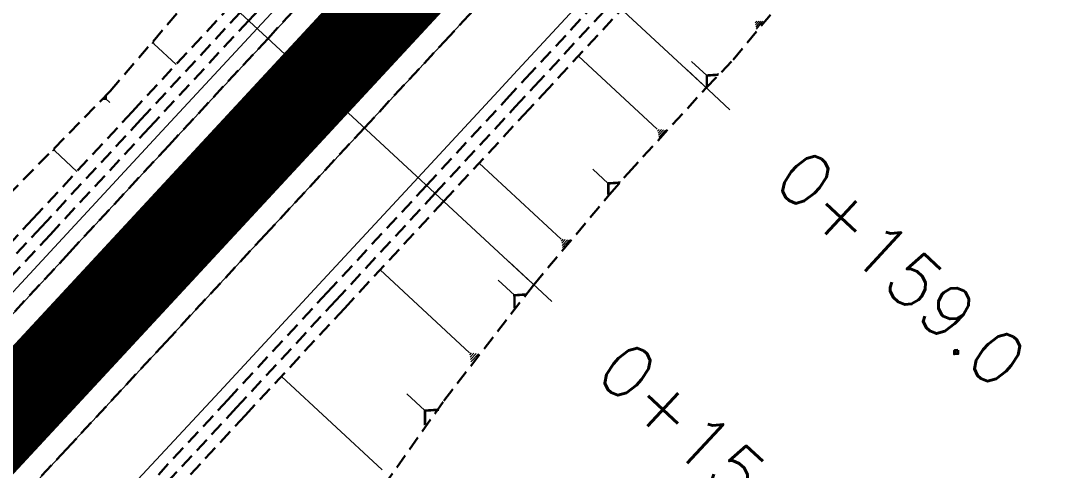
# Model space of a CAD drawing. Header units: metres. Extents: x 544752 to 548977, y 1840603 to 1844608.
# Drawn here: x 544981.81 to 545017.7, y 1843932.22 to 1843947.59 of the extents above; entities that cross this region are included whole.
import ezdxf

# ---------------------------------------------------------------- set-up
doc = ezdxf.new("R2010")
doc.units = ezdxf.units.M
doc.header["$MEASUREMENT"] = 0
for name, pattern in [('ACAD_ISO02W100', [15, 12, -3]), ('Anordnung Grundriss$0$GESTRICHELT', [0.75, 0.5, -0.25]), ('HIDDEN', [0.375, 0.25, -0.125])]:
    doc.linetypes.add(name, pattern=pattern)
doc.layers.add('C-ROAD', color=7, linetype='Continuous')
for name, color, linetype, lineweight in [('C-ROAD-CORR', 5, 'Continuous', 0), ('C-ROAD-SAMP', 150, 'HIDDEN', 0), ('C-ROAD-SAMP-TEXT', 11, 'Continuous', 0), ('C-TOPO-FEAT', 94, 'Continuous', 5), ('Đường', 5, 'ACAD_ISO02W100', 5)]:
    doc.layers.add(name, color=color, linetype=linetype, lineweight=lineweight)

# ---------------------------------------------------------------- blocks, each defined once
blk = doc.blocks.new('TB')
at = {"layer": 'Defpoints', "color": 5, "linetype": 'Anordnung Grundriss$0$GESTRICHELT', "lineweight": 5, "ltscale": 0.2}
blk.add_circle((-0.4049538253086098, -1.769394799566726e-07), 105.7280000291212, dxfattribs=at)

msp = doc.modelspace()

# ---------------------------------------------------------------- linework, layer by layer
at = {"layer": 'C-ROAD', "color": 1, "linetype": 'ACAD_ISO02W100', "lineweight": 60, "ltscale": 0.1, "const_width": 3, "flags": 128}
msp.add_lwpolyline([(544959.3296383674, 1843910.325131184), (544997.9983874364, 1843952.028708305)], dxfattribs=at)
at = {"layer": 'C-ROAD-CORR', "color": 160, "linetype": 'Continuous'}
for p, q in [((545006.9273358714, 1843947.517697918, 772.4632788402989), (545006.9817179523, 1843947.584113872, 772.4632788402989)), ((545006.9444221337, 1843947.44823522, 772.5205978724027), (545007.0531862956, 1843947.581067128, 772.5205978724027)), ((545006.9615083962, 1843947.378772522, 772.5779169045065), (545007.1246546387, 1843947.578020385, 772.5779169045065)), ((545006.9785946585, 1843947.309309825, 772.6352359366103), (545007.196122982, 1843947.574973641, 772.6352359366103)), ((544986.3420509351, 1843946.883530203, 768.2492779672622), (544986.2777313038, 1843946.814162593, 768.2492779672622)), ((544986.3455722496, 1843946.864139313, 768.2335115469855), (544986.2973325261, 1843946.812113606, 768.2335115469855)), ((544986.3490935641, 1843946.844748423, 768.2177451267088), (544986.3169337483, 1843946.810064618, 768.2177451267088)), ((544986.3526148784, 1843946.825357534, 768.2019787064321), (544986.3365349707, 1843946.808015631, 768.2019787064321)), ((544986.3561361929, 1843946.805966644, 768.1862122861554), (544987.1158349755, 1843946.101552212, 767.1501901182256)), ((545003.5800464344, 1843943.883817115, 771.8685021654728), (545000.8809480217, 1843946.386498334, 768.1876672700732)), ((545005.274329432, 1843945.719353612, 772.130343419512), (545004.7503754044, 1843946.198365526, 771.4203759138511)), ((544984.7081626126, 1843944.926924255, 767.8203189738022), (544984.8449468948, 1843944.800093958, 767.6337824784382)), ((545003.5925571484, 1843943.814924126, 771.9245179455678), (545003.6496867038, 1843943.876537364, 771.9245179455678)), ((545003.6050678624, 1843943.746031137, 771.9805337256628), (545003.7193269732, 1843943.869257612, 771.9805337256628)), ((545003.6175785763, 1843943.677138148, 772.0365495057578), (545003.7889672427, 1843943.86197786, 772.0365495057578)), ((545003.6300892903, 1843943.608245159, 772.0925652858527), (545003.8586075121, 1843943.854698109, 772.0925652858527)), ((544982.9490339123, 1843943.214057697, 767.6488345345525), (544982.8851186365, 1843943.145126178, 767.6488345345525)), ((544982.9525330894, 1843943.194788711, 767.6331672323882), (544982.9045966325, 1843943.143090072, 767.6331672323882)), ((544982.9560322665, 1843943.175519726, 767.617499930224), (544982.9240746285, 1843943.141053966, 767.617499930224)), ((544982.9595314435, 1843943.156250739, 767.6018326280597), (544982.9435526246, 1843943.139017859, 767.6018326280597)), ((544982.9630306206, 1843943.136981753, 767.5861653258954), (544983.7179534357, 1843942.436995735, 766.5566562764295)), ((545000.2865066528, 1843940.123467739, 771.4356007321504), (544997.4835430022, 1843942.722455777, 767.6131219493228)), ((545001.9050838484, 1843942.028275336, 771.6235515293787), (545001.3796170844, 1843942.515503143, 770.9069580208691)), ((545000.2994987973, 1843940.051923648, 771.4937720810436), (545000.3588267813, 1843940.115907852, 771.4937720810436)), ((545000.3124909417, 1843939.980379556, 771.5519434299368), (545000.4311469097, 1843940.108347965, 771.5519434299368)), ((545000.3254830862, 1843939.908835464, 771.61011477883), (545000.5034670382, 1843940.100788078, 771.61011477883)), ((545000.3384752307, 1843939.837291372, 771.6682861277233), (545000.5757871665, 1843940.093228191, 771.6682861277233)), ((544997.1485295934, 1843936.234390083, 771.1867420364385), (544994.093872856, 1843939.066755146, 767.0210224541838)), ((544998.6910829975, 1843938.200061976, 771.2771238628187), (544998.1307980212, 1843938.719574225, 770.5130477987752)), ((544997.1626883718, 1843936.156421664, 771.2501369016491), (544997.2273437326, 1843936.226151353, 771.2501369016491)), ((544997.1768471504, 1843936.078453247, 771.3135317668596), (544997.3061578717, 1843936.217912623, 771.3135317668596)), ((544997.1910059289, 1843936.000484828, 771.3769266320701), (544997.384972011, 1843936.209673894, 771.3769266320701)), ((544997.2051647074, 1843935.92251641, 771.4403214972806), (544997.4637861502, 1843936.201435164, 771.4403214972806)), ((544994.1701137254, 1843932.225482394, 771.1388110950487), (544990.7182225077, 1843935.426174625, 766.4313719039006)), ((544995.6292398414, 1843934.251805604, 771.125323999813), (544995.0068046674, 1843934.828945294, 770.2764919981536))]:
    msp.add_line(p, q, dxfattribs=at)
at = {"layer": 'C-ROAD-CORR', "color": 5, "linetype": 'Anordnung Grundriss$0$GESTRICHELT', "lineweight": 30, "extrusion": (-0.5218999930735154, 0.4771340640360099, 0.7070809587072371), "const_width": 0.1, "elevation": 595917.0247029052}
msp.add_lwpolyline([(-1728665.945974081, -594781.1898095248), (-1728665.649007665, -594781.5857647456), (-1728665.352041249, -594781.1898095248)], dxfattribs=at)
at = {"layer": 'C-ROAD-CORR', "color": 5, "linetype": 'Anordnung Grundriss$0$GESTRICHELT', "lineweight": 30, "extrusion": (-0.5185102953616487, 0.4807775716906115, -0.7071067813019861), "const_width": 0.1, "elevation": 603404.2513465199}
msp.add_lwpolyline([(-1722682.953580469, 604490.2174944393), (-1722683.031612094, 604490.1134522726), (-1722683.109643719, 604490.2174944397)], dxfattribs=at)
at = {"layer": 'C-ROAD-CORR', "color": 5, "linetype": 'Anordnung Grundriss$0$GESTRICHELT', "lineweight": 30, "extrusion": (-0.5185102959445, 0.4807775710589828, 0.7071067813040489), "const_width": 0.1, "elevation": 604482.4906783483}
msp.add_lwpolyline([(-1722692.899448524, -603390.8507018955), (-1722692.599684363, -603391.2503874435), (-1722692.299920202, -603390.8507018957)], dxfattribs=at)
at = {"layer": 'C-ROAD-CORR', "color": 5, "linetype": 'Anordnung Grundriss$0$GESTRICHELT', "lineweight": 30, "extrusion": (-0.5185102958409425, 0.4807775713356871, 0.7071067811918484), "const_width": 0.1, "elevation": 604482.0722569852}
msp.add_lwpolyline([(-1722687.926542083, -603390.8955278161), (-1722687.606915101, -603391.3216971251), (-1722687.28728812, -603390.8955278167)], dxfattribs=at)
at = {"layer": 'C-ROAD-CORR', "color": 5, "linetype": 'Anordnung Grundriss$0$GESTRICHELT', "lineweight": 30, "extrusion": (-0.5185102959211982, 0.4807775713276878, 0.7071067811384371), "const_width": 0.1, "elevation": 604481.6542238332}
msp.add_lwpolyline([(-1722682.985060639, -603390.6448075759), (-1722682.629978699, -603391.1182501619), (-1722682.27489676, -603390.644807576)], dxfattribs=at)
at = {"layer": 'C-ROAD-SAMP', "color": 1, "linetype": 'Continuous', "lineweight": 13}
for points in [[(544990.6655445095, 1843958.827929922), (544997.9983874364, 1843952.028708304), (545005.3312303632, 1843945.229486686)], [(544984.5765825973, 1843952.261089805), (544991.9094255242, 1843945.461868187), (544999.242268451, 1843938.662646569)]]:
    msp.add_lwpolyline(points, dxfattribs=at)
at = {"layer": 'C-ROAD-SAMP-TEXT', "color": 1, "linetype": 'Continuous', "lineweight": -3}
msp.add_line((544992.6427098169, 1843944.781946025), (544991.1761412316, 1843946.141790349), dxfattribs=at)
at = {"layer": 'C-ROAD-SAMP-TEXT', "color": 4, "linetype": 'Continuous', "lineweight": 5}
for p, q in [((545004.5979460705, 1843945.909408848), (545006.0645146559, 1843944.549564525)), ((544998.5089841583, 1843939.342568731), (544999.9755527437, 1843937.982724407))]:
    msp.add_line(p, q, dxfattribs=at)

# ---------------------------------------------------------------- block references
at = {"layer": 'Đường', "rotation": 286.2264331696364}
msp.add_blockref('TB', (544987.8663385222, 1843974.496267125), dxfattribs=at)

# ---------------------------------------------------------------- next in the draw order: texts
at = {"layer": 'C-ROAD-SAMP-TEXT', "color": 1, "linetype": 'Continuous', "lineweight": -3, "char_height": 1.8, "attachment_point": 5, "bg_fill": 3, "box_fill_scale": 1.416666666666667, "bg_fill_color": 256, "bg_fill_true_color": 13158600, "bg_fill_transparency": 0}
for s, insert, width, rotation in [('{\\Fsimplex.shx|c0;0+167.1}', (545019.2980996306, 1843949.125678055), 10.12885714285714, 330.1617879112751), ('{\\Fsimplex.shx|c0;0+150.0}', (545005.8418270852, 1843932.543347113), 10.908, 317.16243920907294)]:
    msp.add_mtext(s, dxfattribs=dict(at, insert=insert, width=width, rotation=rotation))

# ---------------------------------------------------------------- next in the draw order: texts
at = {"layer": 'C-ROAD-SAMP-TEXT', "color": 1, "linetype": 'Continuous', "lineweight": -3, "insert": (545011.9307889974, 1843939.11018723), "char_height": 1.8, "width": 10.908, "attachment_point": 5, "rotation": 317.16243920907294, "bg_fill": 3, "box_fill_scale": 1.416666666666667, "bg_fill_color": 256, "bg_fill_true_color": 13158600, "bg_fill_transparency": 0}
msp.add_mtext('{\\Fsimplex.shx|c0;0+159.0}', dxfattribs=at)

# ---------------------------------------------------------------- next in the draw order: linework, layer by layer
at = {"layer": 'C-ROAD-CORR', "color": 5, "linetype": 'Anordnung Grundriss$0$GESTRICHELT', "lineweight": 30}
for points in [[(544973.261481821, 1843928.659585734, 764.532394561753), (544976.6610926299, 1843932.326007197, 765.1262304681549), (544980.0607034388, 1843935.992428661, 765.7200663745567), (544983.4603142478, 1843939.658850124, 766.3139022809587), (544986.8599250568, 1843943.325271588, 766.9077381873606), (544990.2595358657, 1843946.991693051, 767.5015740937624), (544992.9994006632, 1843949.946589851, 767.9801671406861), (544993.6591466747, 1843950.658114514, 768.0938519380874), (544996.3484977778, 1843953.558533169, 768.5250293298163), (544997.0037315527, 1843954.286131712, 768.63026035214), (544999.8339903958, 1843958.017111276, 769.0839279865685), (545000.8651310581, 1843959.698670517, 769.2501466020893), (545002.1191821641, 1843962.104711086, 769.4548548413727), (545003.8150967833, 1843966.469851087, 769.7430409165528), (545003.884852507, 1843966.697423635, 769.7554690173424), (545005.2596990295, 1843971.239997031, 769.9484862121086), (545006.4270193836, 1843975.096891818, 770.053848545862), (545006.7081044023, 1843976.025613175, 770.0727487901172), (545008.1565097751, 1843980.811229318, 770.170140018774), (545009.604915148, 1843985.596845462, 770.2675312474307), (545011.0533205208, 1843990.382461606, 770.3649224760875), (545012.5017258937, 1843995.16807775, 770.4623137047442), (545013.9501312665, 1843999.953693894, 770.559704933401), (545015.3985366394, 1844004.739310038, 770.6570961620578)], [(544979.960871947, 1843929.266357469, 765.1262304681549), (544983.3604827559, 1843932.932778932, 765.7200663745567), (544986.7600935649, 1843936.599200396, 766.3139022809587), (544990.1597043739, 1843940.265621859, 766.9077381873606), (544993.5593151829, 1843943.932043323, 767.5015740937624), (544996.2991799803, 1843946.886940123, 767.9801671406861), (544996.9589259918, 1843947.598464786, 768.0938519380874), (544999.6482770949, 1843950.49888344, 768.5250293298163), (545000.3910864636, 1843951.323729527, 768.63026035214), (545003.5996249497, 1843955.553375006, 769.0839279865685), (545004.7685832264, 1843957.459683877, 769.2501466020893), (545006.190245152, 1843960.187304987, 769.4548548413727), (545008.1128280772, 1843965.13586993, 769.7430409165528), (545008.1919070365, 1843965.3938588, 769.7554690173424), (545009.5667535589, 1843969.936432196, 769.9484862121086), (545010.7340739131, 1843973.793326982, 770.053848545862), (545011.0151589317, 1843974.722048339, 770.0727487901172), (545012.4635643045, 1843979.507664483, 770.170140018774), (545013.9119696774, 1843984.293280627, 770.2675312474307), (545015.3603750502, 1843989.078896771, 770.3649224760875), (545016.8087804231, 1843993.864512915, 770.4623137047442), (545018.2571857959, 1843998.650129058, 770.559704933401), (545019.7055911688, 1844003.435745202, 770.6570961620578)]]:
    msp.add_polyline3d(points, dxfattribs=at)
at = {"layer": 'C-ROAD-CORR', "color": 160, "linetype": 'Anordnung Grundriss$0$GESTRICHELT', "lineweight": 30}
for points in [[(544973.261481821, 1843928.659585734, 764.382394561753), (544976.6610926299, 1843932.326007197, 764.9762304681549), (544980.0607034388, 1843935.992428661, 765.5700663745567), (544983.4603142478, 1843939.658850124, 766.1639022809587), (544986.8599250568, 1843943.325271588, 766.7577381873606), (544990.2595358657, 1843946.991693051, 767.3515740937625), (544992.9994006632, 1843949.946589851, 767.8301671406862), (544993.6591466747, 1843950.658114514, 767.9438519380874), (544996.3484977778, 1843953.558533169, 768.3750293298164), (544997.0037315527, 1843954.286131712, 768.48026035214), (544999.8339903958, 1843958.017111276, 768.9339279865685), (545000.8651310581, 1843959.698670517, 769.1001466020894), (545002.1191821641, 1843962.104711086, 769.3048548413727), (545003.8150967833, 1843966.469851087, 769.5930409165528), (545003.884852507, 1843966.697423635, 769.6054690173424), (545005.2596990295, 1843971.239997031, 769.7984862121086), (545006.4270193836, 1843975.096891818, 769.903848545862), (545006.7081044023, 1843976.025613175, 769.9227487901172), (545008.1565097751, 1843980.811229318, 770.020140018774), (545009.604915148, 1843985.596845462, 770.1175312474307), (545011.0533205208, 1843990.382461606, 770.2149224760875), (545012.5017258937, 1843995.16807775, 770.3123137047443), (545013.9501312665, 1843999.953693894, 770.409704933401), (545015.3985366394, 1844004.739310038, 770.5070961620578)], [(544979.960871947, 1843929.266357469, 764.9762304681549), (544983.3604827559, 1843932.932778932, 765.5700663745567), (544986.7600935649, 1843936.599200396, 766.1639022809587), (544990.1597043739, 1843940.265621859, 766.7577381873606), (544993.5593151829, 1843943.932043323, 767.3515740937625), (544996.2991799803, 1843946.886940123, 767.8301671406862), (544996.9589259918, 1843947.598464786, 767.9438519380874), (544999.6482770949, 1843950.49888344, 768.3750293298164), (545000.3910864636, 1843951.323729527, 768.48026035214), (545003.5996249497, 1843955.553375006, 768.9339279865685), (545004.7685832264, 1843957.459683877, 769.1001466020894), (545006.190245152, 1843960.187304987, 769.3048548413727), (545008.1128280772, 1843965.13586993, 769.5930409165528), (545008.1919070365, 1843965.3938588, 769.6054690173424), (545009.5667535589, 1843969.936432196, 769.7984862121086), (545010.7340739131, 1843973.793326982, 769.903848545862), (545011.0151589317, 1843974.722048339, 769.9227487901172), (545012.4635643045, 1843979.507664483, 770.020140018774), (545013.9119696774, 1843984.293280627, 770.1175312474307), (545015.3603750502, 1843989.078896771, 770.2149224760875), (545016.8087804231, 1843993.864512915, 770.3123137047443), (545018.2571857959, 1843998.650129058, 770.409704933401), (545019.7055911688, 1844003.435745202, 770.5070961620578)]]:
    msp.add_polyline3d(points, dxfattribs=at)
at = {"layer": 'C-ROAD-CORR', "color": 150, "linetype": 'Anordnung Grundriss$0$GESTRICHELT', "lineweight": 30}
msp.add_polyline3d([(544978.3109822884, 1843930.796182333, 765.1937304681549), (544981.7105930974, 1843934.462603797, 765.7875663745567), (544985.1102039063, 1843938.12902526, 766.3814022809587), (544988.5098147154, 1843941.795446723, 766.9752381873606), (544991.9094255243, 1843945.461868187, 767.5690740937624), (544994.6492903217, 1843948.416764987, 768.0476671406861), (544995.3090363332, 1843949.12828965, 768.1613519380874), (544997.9983874364, 1843952.028708305, 768.5925293298163), (544998.6974090082, 1843952.80493062, 768.69776035214), (545001.7168076728, 1843956.785243141, 769.1514279865685), (545002.8168571423, 1843958.579177197, 769.3176466020893), (545004.154713658, 1843961.146008037, 769.5223548413727), (545005.9639624303, 1843965.802860508, 769.8105409165528), (545006.0383797718, 1843966.045641217, 769.8229690173424), (545007.4132262942, 1843970.588214613, 770.0159862121086), (545008.5805466484, 1843974.4451094, 770.121348545862), (545008.861631667, 1843975.373830757, 770.1402487901172), (545010.3100370398, 1843980.159446901, 770.237640018774), (545011.7584424127, 1843984.945063045, 770.3350312474307), (545013.2068477855, 1843989.730679188, 770.4324224760875), (545014.6552531584, 1843994.516295332, 770.5298137047442), (545016.1036585312, 1843999.301911476, 770.627204933401), (545017.5520639041, 1844004.08752762, 770.7245961620578)], dxfattribs=at)
msp.add_polyline3d([(544978.3109822884, 1843930.796182333, 765.1937304681549), (544981.7105930974, 1843934.462603797, 765.7875663745567), (544985.1102039063, 1843938.12902526, 766.3814022809587), (544988.5098147154, 1843941.795446723, 766.9752381873606), (544991.9094255243, 1843945.461868187, 767.5690740937624), (544994.6492903217, 1843948.416764987, 768.0476671406861), (544995.3090363332, 1843949.12828965, 768.1613519380874), (544997.9983874364, 1843952.028708305, 768.5925293298163), (544998.6974090082, 1843952.80493062, 768.69776035214), (545001.7168076728, 1843956.785243141, 769.1514279865685), (545002.8168571423, 1843958.579177197, 769.3176466020893), (545004.154713658, 1843961.146008037, 769.5223548413727), (545005.9639624303, 1843965.802860508, 769.8105409165528), (545006.0383797718, 1843966.045641217, 769.8229690173424), (545007.4132262942, 1843970.588214613, 770.0159862121086), (545008.5805466484, 1843974.4451094, 770.121348545862), (545008.861631667, 1843975.373830757, 770.1402487901172), (545010.3100370398, 1843980.159446901, 770.237640018774), (545011.7584424127, 1843984.945063045, 770.3350312474307), (545013.2068477855, 1843989.730679188, 770.4324224760875), (545014.6552531584, 1843994.516295332, 770.5298137047442), (545016.1036585312, 1843999.301911476, 770.627204933401), (545017.5520639041, 1844004.08752762, 770.7245961620578)], dxfattribs=at)
at = {"layer": 'C-ROAD-CORR', "color": 92, "linetype": 'Anordnung Grundriss$0$GESTRICHELT', "lineweight": 30}
for points in [[(544985.4870072047, 1843930.961004663, 765.2200663745567), (544988.8866180136, 1843934.627426127, 765.8139022809587), (544992.2862288227, 1843938.29384759, 766.4077381873606), (544995.6858396316, 1843941.960269054, 767.0015740937624), (544998.425704429, 1843944.915165853, 767.4801671406861), (544999.0854504405, 1843945.626690517, 767.5938519380874), (545001.7748015437, 1843948.527109171, 768.0250293298163), (545002.5740485172, 1843949.414625896, 768.13026035214), (545006.0263672178, 1843953.965633855, 768.5839279865685), (545007.2841412904, 1843956.016781377, 768.7501466020893), (545008.8138190776, 1843958.951643279, 768.9548548413727), (545010.8824771331, 1843964.276193185, 769.2430409165528), (545010.9675643999, 1843964.553783683, 769.2554690173424), (545012.3424109224, 1843969.096357079, 769.4484862121086), (545013.5097312765, 1843972.953251866, 769.553848545862), (545013.7908162952, 1843973.881973223, 769.5727487901172), (545015.239221668, 1843978.667589367, 769.670140018774), (545016.6876270409, 1843983.453205511, 769.7675312474307), (545018.1360324137, 1843988.238821654, 769.8649224760875), (545019.5844377866, 1843993.024437798, 769.9623137047442), (545021.0328431594, 1843997.810053942, 770.059704933401), (545022.4812485323, 1844002.595670086, 770.1570961620578)], [(544985.7803209218, 1843930.689035799, 765.2200663745567), (544989.1799317307, 1843934.355457262, 765.8139022809587), (544992.5795425398, 1843938.021878726, 766.4077381873606), (544995.9791533487, 1843941.688300189, 767.0015740937624), (544998.7190181462, 1843944.643196989, 767.4801671406861), (544999.3787641576, 1843945.354721652, 767.5938519380874), (545002.0681152608, 1843948.255140307, 768.0250293298163), (545002.8751467315, 1843949.151301258, 768.13026035214), (545006.3610902892, 1843953.746635075, 768.5839279865685), (545007.6311148164, 1843955.817760342, 768.7501466020893), (545009.1756913431, 1843958.781207181, 768.9548548413727), (545011.2644976926, 1843964.157617082, 769.2430409165528), (545011.3504136914, 1843964.437911253, 769.2554690173424), (545012.7252602138, 1843968.980484649, 769.4484862121086), (545013.892580568, 1843972.837379436, 769.553848545862), (545014.1736655866, 1843973.766100793, 769.5727487901172), (545015.6220709594, 1843978.551716937, 769.670140018774), (545017.0704763323, 1843983.337333081, 769.7675312474307), (545018.5188817051, 1843988.122949224, 769.8649224760875), (545019.967287078, 1843992.908565368, 769.9623137047442), (545021.4156924508, 1843997.694181512, 770.059704933401), (545022.8640978237, 1844002.479797656, 770.1570961620578)], [(544972.3082122405, 1843929.543484544, 764.112394561753), (544975.7078230494, 1843933.209906007, 764.7062304681549), (544979.1074338583, 1843936.876327471, 765.3000663745568), (544982.5070446673, 1843940.542748934, 765.8939022809587), (544985.9066554763, 1843944.209170398, 766.4877381873606), (544989.3062662852, 1843947.875591861, 767.0815740937625), (544992.0461310827, 1843950.830488661, 767.5601671406862), (544992.7058770942, 1843951.542013325, 767.6738519380874), (544995.3952281973, 1843954.442431979, 768.1050293298164), (544996.0251623563, 1843955.141936788, 768.21026035214), (544998.7461404136, 1843958.72885731, 768.6639279865685), (544999.7374670984, 1843960.345488879, 768.8301466020894), (545000.9430973008, 1843962.658628403, 769.0348548413727), (545002.5735299652, 1843966.855223421, 769.3230409165528), (545002.6405923096, 1843967.074009032, 769.3354690173425), (545004.0154388321, 1843971.616582428, 769.5284862121086), (545005.1827591863, 1843975.473477215, 769.6338485458621), (545005.4638442049, 1843976.402198571, 769.6527487901172), (545006.9122495777, 1843981.187814715, 769.750140018774), (545008.3606549506, 1843985.973430859, 769.8475312474308), (545009.8090603234, 1843990.759047003, 769.9449224760875), (545011.2574656963, 1843995.544663147, 770.0423137047443), (545012.7058710691, 1844000.330279291, 770.139704933401)], [(544972.6015259576, 1843929.271515679, 764.112394561753), (544976.0011367665, 1843932.937937143, 764.7062304681549), (544979.4007475754, 1843936.604358606, 765.3000663745568), (544982.8003583844, 1843940.27078007, 765.8939022809587), (544986.1999691934, 1843943.937201533, 766.4877381873606), (544989.5995800024, 1843947.603622996, 767.0815740937625), (544992.3394447998, 1843950.558519796, 767.5601671406862), (544992.9991908113, 1843951.27004446, 767.6738519380874), (544995.6885419145, 1843954.170463114, 768.1050293298164), (544996.3262605706, 1843954.87861215, 768.21026035214), (544999.080863485, 1843958.50985853, 768.6639279865685), (545000.0844406245, 1843960.146467844, 768.8301466020894), (545001.3049695665, 1843962.488192306, 769.0348548413727), (545002.9555505246, 1843966.736647318, 769.3230409165528), (545003.0234416012, 1843966.958136602, 769.3354690173425), (545004.3982881237, 1843971.500709998, 769.5284862121086), (545005.5656084778, 1843975.357604785, 769.6338485458621), (545005.8466934965, 1843976.286326142, 769.6527487901172), (545007.2950988692, 1843981.071942286, 769.750140018774), (545008.7435042422, 1843985.857558429, 769.8475312474308), (545010.191909615, 1843990.643174573, 769.9449224760875), (545011.6403149879, 1843995.428790717, 770.0423137047443), (545013.0887203607, 1844000.214406861, 770.139704933401)]]:
    msp.add_polyline3d(points, dxfattribs=at)
at = {"layer": 'C-ROAD-CORR', "color": 1, "linetype": 'Anordnung Grundriss$0$GESTRICHELT', "lineweight": 30}
for points in [[(544986.0736346389, 1843930.417066934, 765.6200663745567), (544989.4732454479, 1843934.083488397, 766.2139022809587), (544992.8728562569, 1843937.749909861, 766.8077381873605), (544996.2724670658, 1843941.416331324, 767.4015740937624), (544999.0123318633, 1843944.371228124, 767.8801671406861), (544999.6720778748, 1843945.082752788, 767.9938519380873), (545002.3614289779, 1843947.983171442, 768.4250293298163), (545003.1762449458, 1843948.887976619, 768.53026035214), (545006.6958133606, 1843953.527636296, 768.9839279865685), (545007.9780883425, 1843955.618739307, 769.1501466020893), (545009.5375636087, 1843958.610771084, 769.3548548413727), (545011.646518252, 1843964.039040979, 769.6430409165528), (545011.7332629829, 1843964.322038824, 769.6554690173424), (545013.1081095054, 1843968.86461222, 769.8484862121086), (545014.2754298595, 1843972.721507006, 769.953848545862), (545014.5565148782, 1843973.650228363, 769.9727487901172), (545016.004920251, 1843978.435844507, 770.0701400187739), (545017.4533256239, 1843983.221460651, 770.1675312474307), (545018.9017309967, 1843988.007076795, 770.2649224760875), (545020.3501363696, 1843992.792692939, 770.3623137047442), (545021.7985417424, 1843997.578309082, 770.459704933401), (545023.2469471153, 1844002.363925226, 770.5570961620577)], [(544993.3672601362, 1843930.472846643, 771.5242774344423), (544996.2768123748, 1843934.593664424, 771.4498069618875), (544999.3510364452, 1843938.561793775, 771.5999040048946), (545001.9499008346, 1843941.647430185, 771.8862109091727), (545002.5833694853, 1843942.383319968, 771.9640605456063), (545005.2575577389, 1843945.29779805, 772.3745599414221), (545006.1813875113, 1843946.259837219, 772.5225026475505), (545010.2690536578, 1843951.189777538, 773.2540134415436), (545011.7748105397, 1843953.440972063, 773.5271055478447), (545013.6135802843, 1843956.691031876, 773.860330461413), (545015.8753300121, 1843962.72645189, 774.0708777494307), (545015.9010285428, 1843963.06063092, 774.0099402438561), (545017.06813235, 1843967.666079326, 773.9859083596355), (545017.9735646363, 1843971.602236651, 773.8176506830466), (545018.1750717796, 1843972.555042895, 773.7534081584215), (545019.1709030553, 1843977.477634244, 773.3779510814314), (545020.3108714798, 1843982.356601321, 773.1530881433449), (545021.55150544, 1843987.205101161, 773.0334003102512), (545022.9219102861, 1843992.014324794, 773.0492967798887), (545024.2984924224, 1843996.82167882, 773.0716472674228), (545025.628099228, 1844001.64325031, 773.0449180445534)], [(544975.0846800236, 1843933.787702037, 765.5560277869229), (544978.1558696143, 1843937.758645044, 766.5977407603223), (544981.3575971647, 1843941.608549523, 767.4614355201535), (544984.8561257167, 1843945.183251627, 767.9203745743299), (544988.1193236542, 1843948.976159005, 768.7002404730711), (544990.6773301179, 1843952.099680051, 769.4268387420167), (544991.2904254772, 1843952.854460533, 769.6041423196015), (544993.7592082341, 1843955.959396465, 770.3361148439867), (544994.2998229706, 1843956.650827737, 770.5023222823626), (544996.5506681055, 1843960.165285799, 771.2875562874434), (544997.3301669734, 1843961.726295556, 771.605344067153), (544998.2282714314, 1843963.93726833, 772.0357213100747), (544999.3398297993, 1843967.858937891, 772.7089321582573), (544999.3806775819, 1843968.06064855, 772.7414199229186), (545000.2949360483, 1843972.742622641, 773.4156583880294), (545001.2762981858, 1843976.655799184, 773.7153094100266), (545001.6544162153, 1843977.555152716, 773.6328298027897), (545003.2257153355, 1843982.303574075, 773.6018219457956), (545004.9745965668, 1843986.998248774, 773.3852767351985), (545006.7438605974, 1843991.686754454, 773.1474356258346), (545008.3592258207, 1843996.42183885, 773.0703876125151), (545009.9168351793, 1844001.174403526, 773.0536827848322)], [(544972.0148985233, 1843929.815453409, 764.512394561753), (544975.4145093323, 1843933.481874872, 765.1062304681549), (544978.8141201412, 1843937.148296335, 765.7000663745567), (544982.2137309501, 1843940.814717799, 766.2939022809587), (544985.6133417592, 1843944.481139262, 766.8877381873606), (544989.0129525681, 1843948.147560726, 767.4815740937624), (544991.7528173656, 1843951.102457526, 767.9601671406862), (544992.4125633771, 1843951.813982189, 768.0738519380874), (544995.1019144802, 1843954.714400843, 768.5050293298164), (544995.724064142, 1843955.405261427, 768.61026035214), (544998.4114173421, 1843958.947856089, 769.0639279865685), (544999.3904935723, 1843960.544509914, 769.2301466020893), (545000.5812250352, 1843962.829064501, 769.4348548413727), (545002.1915094057, 1843966.973799524, 769.7230409165528), (545002.2577430181, 1843967.189881462, 769.7354690173424), (545003.6325895406, 1843971.732454858, 769.9284862121086), (545004.7999098947, 1843975.589349644, 770.033848545862), (545005.0809949134, 1843976.518071001, 770.0527487901172), (545006.5294002861, 1843981.303687145, 770.150140018774), (545007.9778056591, 1843986.089303289, 770.2475312474307), (545009.4262110319, 1843990.874919433, 770.3449224760875), (545010.8746164048, 1843995.660535577, 770.4423137047443), (545012.3230217776, 1844000.446151721, 770.539704933401)]]:
    msp.add_polyline3d(points, dxfattribs=at)
at = {"layer": 'C-ROAD-CORR', "color": 11, "linetype": 'Anordnung Grundriss$0$GESTRICHELT', "lineweight": 30}
for points in [[(544993.3672601362, 1843930.472846643, 771.5242774344423), (544996.2768123748, 1843934.593664424, 771.4498069618875), (544999.3510364452, 1843938.561793775, 771.5999040048946), (545001.9499008346, 1843941.647430185, 771.8862109091727), (545002.5833694853, 1843942.383319968, 771.9640605456063), (545005.2575577389, 1843945.29779805, 772.3745599414221), (545006.1813875113, 1843946.259837219, 772.5225026475505), (545010.2690536578, 1843951.189777538, 773.2540134415436), (545011.7748105397, 1843953.440972063, 773.5271055478447), (545013.6135802843, 1843956.691031876, 773.860330461413), (545015.8753300121, 1843962.72645189, 774.0708777494307), (545015.9010285428, 1843963.06063092, 774.0099402438561), (545017.06813235, 1843967.666079326, 773.9859083596355), (545017.9735646363, 1843971.602236651, 773.8176506830466), (545018.1750717796, 1843972.555042895, 773.7534081584215), (545019.1709030553, 1843977.477634244, 773.3779510814314), (545020.3108714798, 1843982.356601321, 773.1530881433449), (545021.55150544, 1843987.205101161, 773.0334003102512), (545022.9219102861, 1843992.014324794, 773.0492967798887), (545024.2984924224, 1843996.82167882, 773.0716472674228), (545025.628099228, 1844001.64325031, 773.0449180445534)], [(544971.9473580484, 1843929.878078868, 764.4509900235803), (544975.0846800236, 1843933.787702037, 765.5560277869229), (544978.1558696143, 1843937.758645044, 766.5977407603223), (544981.3575971647, 1843941.608549523, 767.4614355201535), (544984.8561257167, 1843945.183251627, 767.9203745743299), (544988.1193236542, 1843948.976159005, 768.7002404730711), (544990.6773301179, 1843952.099680051, 769.4268387420167), (544991.2904254772, 1843952.854460533, 769.6041423196015), (544993.7592082341, 1843955.959396465, 770.3361148439867), (544994.2998229706, 1843956.650827737, 770.5023222823626), (544996.5506681055, 1843960.165285799, 771.2875562874434), (544997.3301669734, 1843961.726295556, 771.605344067153), (544998.2282714314, 1843963.93726833, 772.0357213100747), (544999.3398297993, 1843967.858937891, 772.7089321582573), (544999.3806775819, 1843968.06064855, 772.7414199229186), (545000.2949360483, 1843972.742622641, 773.4156583880294), (545001.2762981858, 1843976.655799184, 773.7153094100266), (545001.6544162153, 1843977.555152716, 773.6328298027897), (545003.2257153355, 1843982.303574075, 773.6018219457956), (545004.9745965668, 1843986.998248774, 773.3852767351985), (545006.7438605974, 1843991.686754454, 773.1474356258346), (545008.3592258207, 1843996.42183885, 773.0703876125151), (545009.9168351793, 1844001.174403526, 773.0536827848322)]]:
    msp.add_polyline3d(points, dxfattribs=at)
at = {"layer": 'C-TOPO-FEAT', "color": 94, "linetype": 'Continuous', "lineweight": 0, "ltscale": 2}
for points in [[(544973.261481821, 1843928.659585734, 764.082394561753), (544976.6610926299, 1843932.326007197, 764.6762304681548), (544980.0607034388, 1843935.992428661, 765.2700663745567), (544983.4603142478, 1843939.658850124, 765.8639022809587), (544986.8599250568, 1843943.325271588, 766.4577381873605), (544990.2595358657, 1843946.991693051, 767.0515740937624), (544992.9994006632, 1843949.946589851, 767.5301671406861), (544993.6591466747, 1843950.658114514, 767.6438519380873), (544996.3484977778, 1843953.558533169, 768.0750293298163), (544997.0037315527, 1843954.286131712, 768.18026035214), (544999.8339903958, 1843958.017111276, 768.6339279865684), (545000.8651310581, 1843959.698670517, 768.8001466020893), (545002.1191821641, 1843962.104711086, 769.0048548413727), (545003.8150967833, 1843966.469851087, 769.2930409165527), (545003.884852507, 1843966.697423635, 769.3054690173424), (545005.2596990295, 1843971.239997031, 769.4984862121086), (545006.4270193836, 1843975.096891818, 769.603848545862), (545006.7081044023, 1843976.025613175, 769.6227487901172), (545008.1565097751, 1843980.811229318, 769.7201400187739), (545009.604915148, 1843985.596845462, 769.8175312474307), (545011.0533205208, 1843990.382461606, 769.9149224760874), (545012.5017258937, 1843995.16807775, 770.0123137047442), (545013.9501312665, 1843999.953693894, 770.109704933401), (545015.3985366394, 1844004.739310038, 770.2070961620577)], [(544978.3109822884, 1843930.796182333, 765.0437304681549), (544981.7105930974, 1843934.462603797, 765.6375663745567), (544985.1102039063, 1843938.12902526, 766.2314022809587), (544988.5098147154, 1843941.795446723, 766.8252381873606), (544991.9094255243, 1843945.461868187, 767.4190740937624), (544994.6492903217, 1843948.416764987, 767.8976671406862), (544995.3090363332, 1843949.12828965, 768.0113519380874), (544997.9983874364, 1843952.028708305, 768.4425293298164), (544998.6974090082, 1843952.80493062, 768.54776035214), (545001.7168076728, 1843956.785243141, 769.0014279865685), (545002.8168571423, 1843958.579177197, 769.1676466020893), (545004.154713658, 1843961.146008037, 769.3723548413727), (545005.9639624303, 1843965.802860508, 769.6605409165528), (545006.0383797718, 1843966.045641217, 769.6729690173424), (545007.4132262942, 1843970.588214613, 769.8659862121086), (545008.5805466484, 1843974.4451094, 769.971348545862), (545008.861631667, 1843975.373830757, 769.9902487901172), (545010.3100370398, 1843980.159446901, 770.087640018774), (545011.7584424127, 1843984.945063045, 770.1850312474307), (545013.2068477855, 1843989.730679188, 770.2824224760875), (545014.6552531584, 1843994.516295332, 770.3798137047443), (545016.1036585312, 1843999.301911476, 770.477204933401), (545017.5520639041, 1844004.08752762, 770.5745961620578)], [(544978.3109822884, 1843930.796182333, 765.0437304681549), (544981.7105930974, 1843934.462603797, 765.6375663745567), (544985.1102039063, 1843938.12902526, 766.2314022809587), (544988.5098147154, 1843941.795446723, 766.8252381873606), (544991.9094255243, 1843945.461868187, 767.4190740937624), (544994.6492903217, 1843948.416764987, 767.8976671406862), (544995.3090363332, 1843949.12828965, 768.0113519380874), (544997.9983874364, 1843952.028708305, 768.4425293298164), (544998.6974090082, 1843952.80493062, 768.54776035214), (545001.7168076728, 1843956.785243141, 769.0014279865685), (545002.8168571423, 1843958.579177197, 769.1676466020893), (545004.154713658, 1843961.146008037, 769.3723548413727), (545005.9639624303, 1843965.802860508, 769.6605409165528), (545006.0383797718, 1843966.045641217, 769.6729690173424), (545007.4132262942, 1843970.588214613, 769.8659862121086), (545008.5805466484, 1843974.4451094, 769.971348545862), (545008.861631667, 1843975.373830757, 769.9902487901172), (545010.3100370398, 1843980.159446901, 770.087640018774), (545011.7584424127, 1843984.945063045, 770.1850312474307), (545013.2068477855, 1843989.730679188, 770.2824224760875), (545014.6552531584, 1843994.516295332, 770.3798137047443), (545016.1036585312, 1843999.301911476, 770.477204933401), (545017.5520639041, 1844004.08752762, 770.5745961620578)], [(544978.3109822884, 1843930.796182333, 764.7437304681548), (544981.7105930974, 1843934.462603797, 765.3375663745567), (544985.1102039063, 1843938.12902526, 765.9314022809587), (544988.5098147154, 1843941.795446723, 766.5252381873605), (544991.9094255243, 1843945.461868187, 767.1190740937624), (544994.6492903217, 1843948.416764987, 767.5976671406861), (544995.3090363332, 1843949.12828965, 767.7113519380873), (544997.9983874364, 1843952.028708305, 768.1425293298163), (544998.6974090082, 1843952.80493062, 768.24776035214), (545001.7168076728, 1843956.785243141, 768.7014279865684), (545002.8168571423, 1843958.579177197, 768.8676466020893), (545004.154713658, 1843961.146008037, 769.0723548413727), (545005.9639624303, 1843965.802860508, 769.3605409165527), (545006.0383797718, 1843966.045641217, 769.3729690173424), (545007.4132262942, 1843970.588214613, 769.5659862121086), (545008.5805466484, 1843974.4451094, 769.671348545862), (545008.861631667, 1843975.373830757, 769.6902487901172), (545010.3100370398, 1843980.159446901, 769.7876400187739), (545011.7584424127, 1843984.945063045, 769.8850312474307), (545013.2068477855, 1843989.730679188, 769.9824224760874), (545014.6552531584, 1843994.516295332, 770.0798137047442), (545016.1036585312, 1843999.301911476, 770.177204933401), (545017.5520639041, 1844004.08752762, 770.2745961620577)], [(544978.3109822884, 1843930.796182333, 764.7437304681548), (544981.7105930974, 1843934.462603797, 765.3375663745567), (544985.1102039063, 1843938.12902526, 765.9314022809587), (544988.5098147154, 1843941.795446723, 766.5252381873605), (544991.9094255243, 1843945.461868187, 767.1190740937624), (544994.6492903217, 1843948.416764987, 767.5976671406861), (544995.3090363332, 1843949.12828965, 767.7113519380873), (544997.9983874364, 1843952.028708305, 768.1425293298163), (544998.6974090082, 1843952.80493062, 768.24776035214), (545001.7168076728, 1843956.785243141, 768.7014279865684), (545002.8168571423, 1843958.579177197, 768.8676466020893), (545004.154713658, 1843961.146008037, 769.0723548413727), (545005.9639624303, 1843965.802860508, 769.3605409165527), (545006.0383797718, 1843966.045641217, 769.3729690173424), (545007.4132262942, 1843970.588214613, 769.5659862121086), (545008.5805466484, 1843974.4451094, 769.671348545862), (545008.861631667, 1843975.373830757, 769.6902487901172), (545010.3100370398, 1843980.159446901, 769.7876400187739), (545011.7584424127, 1843984.945063045, 769.8850312474307), (545013.2068477855, 1843989.730679188, 769.9824224760874), (545014.6552531584, 1843994.516295332, 770.0798137047442), (545016.1036585312, 1843999.301911476, 770.177204933401), (545017.5520639041, 1844004.08752762, 770.2745961620577)], [(544979.960871947, 1843929.266357469, 764.6762304681548), (544983.3604827559, 1843932.932778932, 765.2700663745567), (544986.7600935649, 1843936.599200396, 765.8639022809587), (544990.1597043739, 1843940.265621859, 766.4577381873605), (544993.5593151829, 1843943.932043323, 767.0515740937624), (544996.2991799803, 1843946.886940123, 767.5301671406861), (544996.9589259918, 1843947.598464786, 767.6438519380873), (544999.6482770949, 1843950.49888344, 768.0750293298163), (545000.3910864636, 1843951.323729527, 768.18026035214), (545003.5996249497, 1843955.553375006, 768.6339279865684), (545004.7685832264, 1843957.459683877, 768.8001466020893), (545006.190245152, 1843960.187304987, 769.0048548413727), (545008.1128280772, 1843965.13586993, 769.2930409165527), (545008.1919070365, 1843965.3938588, 769.3054690173424), (545009.5667535589, 1843969.936432196, 769.4984862121086), (545010.7340739131, 1843973.793326982, 769.603848545862), (545011.0151589317, 1843974.722048339, 769.6227487901172), (545012.4635643045, 1843979.507664483, 769.7201400187739), (545013.9119696774, 1843984.293280627, 769.8175312474307), (545015.3603750502, 1843989.078896771, 769.9149224760874), (545016.8087804231, 1843993.864512915, 770.0123137047442), (545018.2571857959, 1843998.650129058, 770.109704933401), (545019.7055911688, 1844003.435745202, 770.2070961620577)], [(544985.1936934877, 1843931.232973528, 765.6200663745567), (544988.5933042966, 1843934.899394992, 766.2139022809587), (544991.9929151057, 1843938.565816455, 766.8077381873605), (544995.3925259146, 1843942.232237919, 767.4015740937624), (544998.132390712, 1843945.187134718, 767.8801671406861), (544998.7921367235, 1843945.898659382, 767.9938519380873), (545001.4814878267, 1843948.799078036, 768.4250293298163), (545002.2729503029, 1843949.677950535, 768.53026035214), (545005.6916441463, 1843954.184632634, 768.9839279865685), (545006.9371677643, 1843956.215802411, 769.1501466020893), (545008.451946812, 1843959.122079377, 769.3548548413727), (545010.5004565737, 1843964.394769287, 769.6430409165528), (545010.5847151084, 1843964.669656113, 769.6554690173424), (545011.9595616309, 1843969.212229509, 769.8484862121086), (545013.126881985, 1843973.069124296, 769.953848545862), (545013.4079670036, 1843973.997845653, 769.9727487901172), (545014.8563723764, 1843978.783461797, 770.0701400187739), (545016.3047777493, 1843983.56907794, 770.1675312474307), (545017.7531831221, 1843988.354694084, 770.2649224760875), (545019.201588495, 1843993.140310228, 770.3623137047442), (545020.6499938678, 1843997.925926372, 770.459704933401), (545022.0983992408, 1844002.711542516, 770.5570961620577)], [(544972.8948396746, 1843928.999546814, 764.512394561753), (544976.2944504835, 1843932.665968278, 765.1062304681549), (544979.6940612925, 1843936.332389741, 765.7000663745567), (544983.0936721014, 1843939.998811205, 766.2939022809587), (544986.4932829104, 1843943.665232668, 766.8877381873606), (544989.8928937194, 1843947.331654132, 767.4815740937624), (544992.6327585168, 1843950.286550932, 767.9601671406862), (544993.2925045283, 1843950.998075595, 768.0738519380874), (544995.9818556315, 1843953.898494249, 768.5050293298164), (544996.6273587849, 1843954.615287511, 768.61026035214), (544999.4155865565, 1843958.29085975, 769.0639279865685), (545000.4314141505, 1843959.94744681, 769.2301466020893), (545001.6668418321, 1843962.317756208, 769.4348548413727), (545003.337571084, 1843966.618071215, 769.7230409165528), (545003.4062908926, 1843966.842264172, 769.7354690173424), (545004.7811374151, 1843971.384837568, 769.9284862121086), (545005.9484577692, 1843975.241732355, 770.033848545862), (545006.2295427879, 1843976.170453712, 770.0527487901172), (545007.6779481607, 1843980.956069856, 770.150140018774), (545009.1263535336, 1843985.741686, 770.2475312474307), (545010.5747589064, 1843990.527302143, 770.3449224760875), (545012.0231642793, 1843995.312918287, 770.4423137047443), (545013.4715696521, 1844000.098534431, 770.539704933401)]]:
    msp.add_polyline3d(points, dxfattribs=at)

doc.saveas('drawing.dxf')
